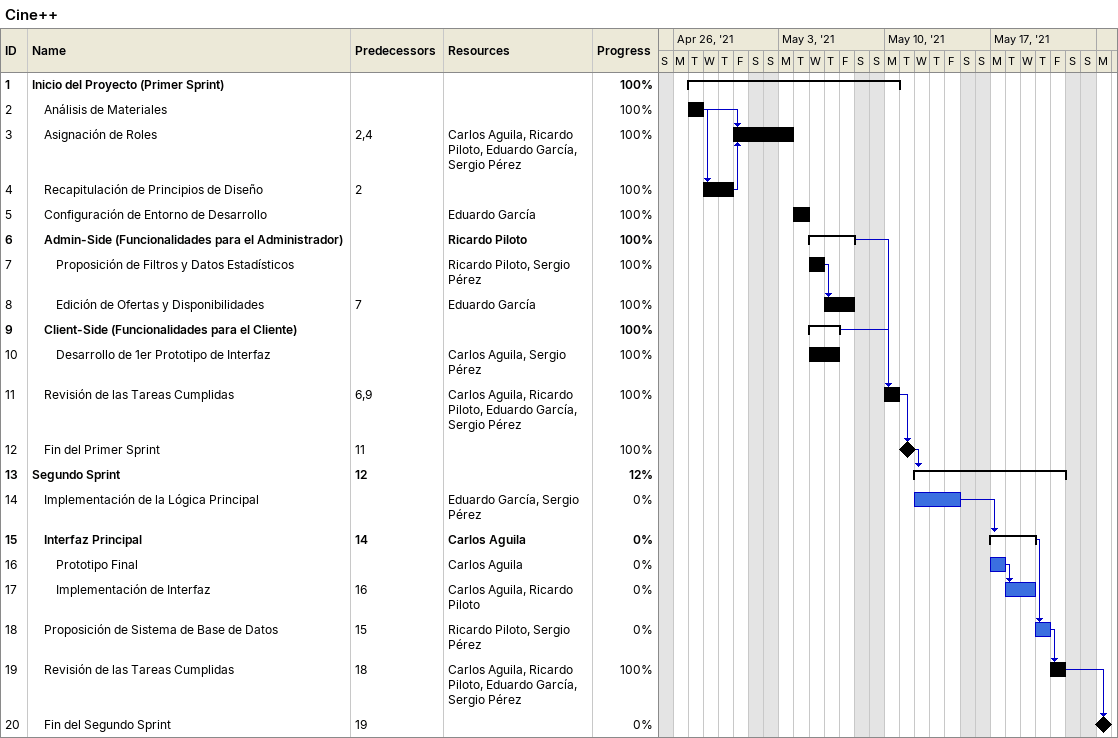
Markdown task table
Cine++

| ID | Level | Task | Start | Finish | Predecessors | Resources | % complete |
|---|---|---|---|---|---|---|---|
| 1 | 1 | **Inicio del Proyecto (Primer Sprint)** | 2021-04-27 | 2021-05-10 |  |  | 100 |
| 2 | 2 | Análisis de Materiales | 2021-04-27 | 2021-04-27 |  |  | 100 |
| 3 | 2 | Asignación de Roles | 2021-04-30 | 2021-05-03 | 2, 4 | Carlos Aguila, Ricardo Piloto, Eduardo García, Sergio Pérez | 100 |
| 4 | 2 | Recapitulación de Principios de Diseño | 2021-04-28 | 2021-04-29 | 2 |  | 100 |
| 5 | 2 | Configuración de Entorno de Desarrollo | 2021-05-04 | 2021-05-04 |  | Eduardo García | 100 |
| 6 | 2 | **Admin-Side (Funcionalidades para el Administrador)** | 2021-05-05 | 2021-05-07 |  | Ricardo Piloto | 100 |
| 7 | 3 | Proposición de Filtros y Datos Estadísticos | 2021-05-05 | 2021-05-05 |  | Ricardo Piloto, Sergio Pérez | 100 |
| 8 | 3 | Edición de Ofertas y Disponibilidades | 2021-05-06 | 2021-05-07 | 7 | Eduardo García | 100 |
| 9 | 2 | **Client-Side (Funcionalidades para el Cliente)** | 2021-05-05 | 2021-05-06 |  |  | 100 |
| 10 | 3 | Desarrollo de 1er Prototipo de Interfaz | 2021-05-05 | 2021-05-06 |  | Carlos Aguila, Sergio Pérez | 100 |
| 11 | 2 | Revisión de las Tareas Cumplidas | 2021-05-10 | 2021-05-10 | 6, 9 | Carlos Aguila, Ricardo Piloto, Eduardo García, Sergio Pérez | 100 |
| 12 | 2 | Fin del Primer Sprint (milestone) | 2021-05-11 | 2021-05-11 | 11 |  | 100 |
| 13 | 1 | **Segundo Sprint** | 2021-05-12 | 2021-05-21 | 12 |  | 12 |
| 14 | 2 | Implementación de la Lógica Principal | 2021-05-12 | 2021-05-14 |  | Eduardo García, Sergio Pérez | 0 |
| 15 | 2 | **Interfaz Principal** | 2021-05-17 | 2021-05-19 | 14 | Carlos Aguila | 0 |
| 16 | 3 | Prototipo Final | 2021-05-17 | 2021-05-17 |  | Carlos Aguila | 0 |
| 17 | 3 | Implementación de Interfaz | 2021-05-18 | 2021-05-19 | 16 | Carlos Aguila, Ricardo Piloto | 0 |
| 18 | 2 | Proposición de Sistema de Base de Datos | 2021-05-20 | 2021-05-20 | 15 | Ricardo Piloto, Sergio Pérez | 0 |
| 19 | 2 | Revisión de las Tareas Cumplidas | 2021-05-21 | 2021-05-21 | 18 | Carlos Aguila, Ricardo Piloto, Eduardo García, Sergio Pérez | 100 |
| 20 | 2 | Fin del Segundo Sprint (milestone) | 2021-05-24 | 2021-05-24 | 19 |  | 0 |
